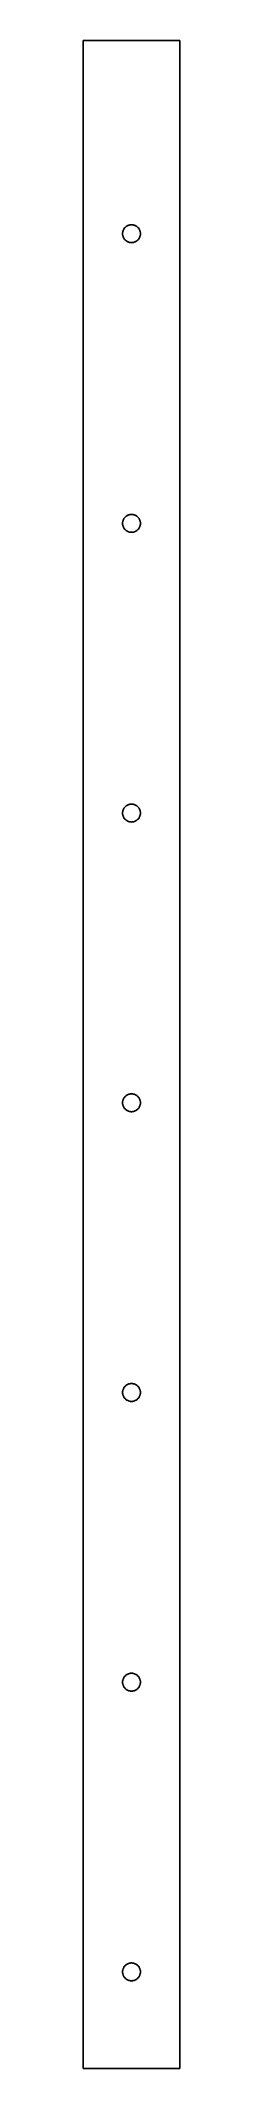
# Model space of a CAD drawing. Header units: metres. Extents: x 0 to 10, y 0 to 210.
import ezdxf

# ---------------------------------------------------------------- set-up
doc = ezdxf.new("R2010")
doc.units = ezdxf.units.M

msp = doc.modelspace()

# ---------------------------------------------------------------- linework, layer by layer
for p, q in [((10, 210), (0, 210)), ((0, 210), (0, 0)), ((10, 0), (10, 210)), ((4.075, 190), (4.07681, 190.058)), ((4.07681, 189.942), (4.075, 190)), ((4.07681, 190.058), (4.08229, 190.116)), ((4.08229, 189.884), (4.07681, 189.942)), ((4.08229, 190.116), (4.09137, 190.173)), ((4.09137, 189.827), (4.08229, 189.884)), ((4.09137, 190.173), (4.10405, 190.23)), ((4.10405, 189.77), (4.09137, 189.827)), ((4.10405, 190.23), (4.12027, 190.286)), ((4.12027, 189.714), (4.10405, 189.77)), ((4.12027, 190.286), (4.13995, 190.341)), ((4.13995, 189.659), (4.12027, 189.714)), ((4.13995, 190.341), (4.16302, 190.394)), ((4.16302, 189.606), (4.13995, 189.659)), ((4.16302, 190.394), (4.18941, 190.446)), ((4.18941, 189.554), (4.16302, 189.606)), ((4.18941, 190.446), (4.21899, 190.496)), ((4.21899, 189.504), (4.18941, 189.554)), ((4.21899, 190.496), (4.25165, 190.544)), ((4.25165, 189.456), (4.21899, 189.504)), ((4.25165, 190.544), (4.28726, 190.59)), ((4.28726, 189.41), (4.25165, 189.456)), ((4.28726, 190.59), (4.3257, 190.633)), ((4.3257, 189.367), (4.28726, 189.41)), ((4.3257, 190.633), (4.36679, 190.674)), ((4.36679, 189.326), (4.3257, 189.367)), ((4.36679, 190.674), (4.41037, 190.713)), ((4.41037, 189.287), (4.36679, 189.326)), ((4.41037, 190.713), (4.45628, 190.748)), ((4.45628, 189.252), (4.41037, 189.287)), ((4.45628, 190.748), (4.50435, 190.781)), ((4.50435, 189.219), (4.45628, 189.252)), ((4.50435, 190.781), (4.55437, 190.811)), ((4.55437, 189.189), (4.50435, 189.219)), ((4.55437, 190.811), (4.60614, 190.837)), ((4.60614, 189.163), (4.55437, 189.189)), ((4.60614, 190.837), (4.65947, 190.86)), ((4.65947, 189.14), (4.60614, 189.163)), ((4.65947, 190.86), (4.71416, 190.88)), ((4.71416, 189.12), (4.65947, 189.14)), ((4.71416, 190.88), (4.76996, 190.896)), ((4.76996, 189.104), (4.71416, 189.12)), ((4.76996, 190.896), (4.82666, 190.909)), ((4.82666, 189.091), (4.76996, 189.104)), ((4.82666, 190.909), (4.88406, 190.918)), ((4.88406, 189.082), (4.82666, 189.091)), ((4.88406, 190.918), (4.94191, 190.923)), ((4.94191, 189.077), (4.88406, 189.082)), ((4.94191, 190.923), (5, 190.925)), ((5, 189.075), (4.94191, 189.077)), ((5, 190.925), (5.05807, 190.923)), ((5.05807, 189.077), (5, 189.075)), ((5.05807, 190.923), (5.11592, 190.918)), ((5.11592, 189.082), (5.05807, 189.077)), ((5.11592, 190.918), (5.17332, 190.909)), ((5.17332, 189.091), (5.11592, 189.082)), ((5.17332, 190.909), (5.23003, 190.896)), ((5.23003, 189.104), (5.17332, 189.091)), ((5.23003, 190.896), (5.28583, 190.88)), ((5.28583, 189.12), (5.23003, 189.104)), ((5.28583, 190.88), (5.34052, 190.86)), ((5.34052, 189.14), (5.28583, 189.12)), ((5.34052, 190.86), (5.39384, 190.837)), ((5.39384, 189.163), (5.34052, 189.14)), ((5.39384, 190.837), (5.44562, 190.811)), ((5.44562, 189.189), (5.39384, 189.163)), ((5.44562, 190.811), (5.49564, 190.781)), ((5.49564, 189.219), (5.44562, 189.189)), ((5.49564, 190.781), (5.5437, 190.748)), ((5.5437, 189.252), (5.49564, 189.219)), ((5.5437, 190.748), (5.58961, 190.713)), ((5.58961, 189.287), (5.5437, 189.252)), ((5.58961, 190.713), (5.63319, 190.674)), ((5.63319, 189.326), (5.58961, 189.287)), ((5.63319, 190.674), (5.67429, 190.633)), ((5.67429, 189.367), (5.63319, 189.326)), ((5.67429, 190.633), (5.71272, 190.59)), ((5.71272, 189.41), (5.67429, 189.367)), ((5.71272, 190.59), (5.74834, 190.544)), ((5.74834, 189.456), (5.71272, 189.41)), ((5.74834, 190.544), (5.78099, 190.496)), ((5.78099, 189.504), (5.74834, 189.456)), ((5.78099, 190.496), (5.81058, 190.446)), ((5.81058, 189.554), (5.78099, 189.504)), ((5.81058, 190.446), (5.83696, 190.394)), ((5.83696, 189.606), (5.81058, 189.554)), ((5.83696, 190.394), (5.86003, 190.341)), ((5.86003, 189.659), (5.83696, 189.606)), ((5.86003, 190.341), (5.87971, 190.286)), ((5.87971, 189.714), (5.86003, 189.659)), ((5.87971, 190.286), (5.89594, 190.23)), ((5.89594, 189.77), (5.87971, 189.714)), ((5.89594, 190.23), (5.90862, 190.173)), ((5.90862, 189.827), (5.89594, 189.77)), ((5.90862, 190.173), (5.91769, 190.116)), ((5.91769, 189.884), (5.90862, 189.827)), ((5.91769, 190.116), (5.92317, 190.058)), ((5.92317, 189.942), (5.91769, 189.884)), ((5.92317, 190.058), (5.92499, 190)), ((5.92499, 190), (5.92317, 189.942)), ((4.075, 160), (4.07681, 160.058)), ((4.07681, 159.942), (4.075, 160)), ((4.07681, 160.058), (4.08229, 160.116)), ((4.08229, 159.884), (4.07681, 159.942)), ((4.08229, 160.116), (4.09137, 160.173)), ((4.09137, 159.827), (4.08229, 159.884)), ((4.09137, 160.173), (4.10405, 160.23)), ((4.10405, 159.77), (4.09137, 159.827)), ((4.10405, 160.23), (4.12027, 160.286)), ((4.12027, 159.714), (4.10405, 159.77)), ((4.12027, 160.286), (4.13995, 160.341)), ((4.13995, 159.659), (4.12027, 159.714)), ((4.13995, 160.341), (4.16302, 160.394)), ((4.16302, 159.606), (4.13995, 159.659)), ((4.16302, 160.394), (4.18941, 160.446)), ((4.18941, 159.554), (4.16302, 159.606)), ((4.18941, 160.446), (4.21899, 160.496)), ((4.21899, 160.496), (4.25165, 160.544)), ((4.25165, 160.544), (4.28726, 160.59)), ((4.28726, 160.59), (4.3257, 160.633)), ((4.3257, 160.633), (4.36679, 160.674)), ((4.36679, 160.674), (4.41037, 160.713)), ((4.41037, 160.713), (4.45628, 160.748)), ((4.45628, 160.748), (4.50435, 160.781)), ((4.50435, 160.781), (4.55437, 160.811)), ((4.55437, 160.811), (4.60614, 160.837)), ((4.60614, 160.837), (4.65947, 160.86)), ((4.65947, 160.86), (4.71416, 160.88)), ((4.71416, 160.88), (4.76996, 160.896)), ((4.76996, 160.896), (4.82666, 160.909)), ((4.82666, 160.909), (4.88406, 160.918)), ((4.88406, 160.918), (4.94191, 160.923)), ((4.94191, 160.923), (5, 160.925)), ((5, 160.925), (5.05807, 160.923)), ((5.05807, 160.923), (5.11592, 160.918)), ((5.11592, 160.918), (5.17332, 160.909)), ((5.17332, 160.909), (5.23003, 160.896)), ((5.23003, 160.896), (5.28583, 160.88)), ((5.28583, 160.88), (5.34052, 160.86)), ((5.34052, 160.86), (5.39384, 160.837)), ((5.39384, 160.837), (5.44562, 160.811)), ((5.44562, 160.811), (5.49564, 160.781)), ((5.49564, 160.781), (5.5437, 160.748)), ((5.5437, 160.748), (5.58961, 160.713)), ((5.58961, 160.713), (5.63319, 160.674)), ((5.63319, 160.674), (5.67429, 160.633)), ((5.67429, 160.633), (5.71272, 160.59)), ((5.71272, 160.59), (5.74834, 160.544)), ((5.74834, 160.544), (5.78099, 160.496)), ((5.78099, 160.496), (5.81058, 160.446)), ((5.81058, 160.446), (5.83696, 160.394)), ((5.83696, 159.606), (5.81058, 159.554)), ((5.83696, 160.394), (5.86003, 160.341)), ((5.86003, 159.659), (5.83696, 159.606)), ((5.86003, 160.341), (5.87971, 160.286)), ((5.87971, 159.714), (5.86003, 159.659)), ((5.87971, 160.286), (5.89594, 160.23)), ((5.89594, 159.77), (5.87971, 159.714)), ((5.89594, 160.23), (5.90862, 160.173)), ((5.90862, 159.827), (5.89594, 159.77)), ((5.90862, 160.173), (5.91769, 160.116)), ((5.91769, 159.884), (5.90862, 159.827)), ((5.91769, 160.116), (5.92317, 160.058)), ((5.92317, 159.942), (5.91769, 159.884)), ((5.92317, 160.058), (5.92499, 160)), ((5.92499, 160), (5.92317, 159.942)), ((4.21899, 159.504), (4.18941, 159.554)), ((4.25165, 159.456), (4.21899, 159.504)), ((4.28726, 159.41), (4.25165, 159.456)), ((4.3257, 159.367), (4.28726, 159.41)), ((4.36679, 159.326), (4.3257, 159.367)), ((4.41037, 159.287), (4.36679, 159.326)), ((4.45628, 159.252), (4.41037, 159.287)), ((4.50435, 159.219), (4.45628, 159.252)), ((4.55437, 159.189), (4.50435, 159.219)), ((4.60614, 159.163), (4.55437, 159.189)), ((4.65947, 159.14), (4.60614, 159.163)), ((4.71416, 159.12), (4.65947, 159.14)), ((4.76996, 159.104), (4.71416, 159.12)), ((4.82666, 159.091), (4.76996, 159.104)), ((4.88406, 159.082), (4.82666, 159.091)), ((4.94191, 159.077), (4.88406, 159.082)), ((5, 159.075), (4.94191, 159.077)), ((5.05807, 159.077), (5, 159.075)), ((5.11592, 159.082), (5.05807, 159.077)), ((5.17332, 159.091), (5.11592, 159.082)), ((5.23003, 159.104), (5.17332, 159.091)), ((5.28583, 159.12), (5.23003, 159.104)), ((5.34052, 159.14), (5.28583, 159.12)), ((5.39384, 159.163), (5.34052, 159.14)), ((5.44562, 159.189), (5.39384, 159.163)), ((5.49564, 159.219), (5.44562, 159.189)), ((5.5437, 159.252), (5.49564, 159.219)), ((5.58961, 159.287), (5.5437, 159.252)), ((5.63319, 159.326), (5.58961, 159.287)), ((5.67429, 159.367), (5.63319, 159.326)), ((5.71272, 159.41), (5.67429, 159.367)), ((5.74834, 159.456), (5.71272, 159.41)), ((5.78099, 159.504), (5.74834, 159.456)), ((5.81058, 159.554), (5.78099, 159.504)), ((4.09137, 130.173), (4.10405, 130.23)), ((4.10405, 130.23), (4.12027, 130.286)), ((4.12027, 130.286), (4.13995, 130.341)), ((4.13995, 130.341), (4.16302, 130.394)), ((4.16302, 130.394), (4.18941, 130.446)), ((4.18941, 130.446), (4.21899, 130.496)), ((4.21899, 130.496), (4.25165, 130.544)), ((4.25165, 130.544), (4.28726, 130.59)), ((4.28726, 130.59), (4.3257, 130.633)), ((4.3257, 130.633), (4.36679, 130.674)), ((4.36679, 130.674), (4.41037, 130.713)), ((4.41037, 130.713), (4.45628, 130.748)), ((4.45628, 130.748), (4.50435, 130.781)), ((4.50435, 130.781), (4.55437, 130.811)), ((4.55437, 130.811), (4.60614, 130.837)), ((4.60614, 130.837), (4.65947, 130.86)), ((4.65947, 130.86), (4.71416, 130.88)), ((4.71416, 130.88), (4.76996, 130.896)), ((4.76996, 130.896), (4.82666, 130.909)), ((4.82666, 130.909), (4.88406, 130.918)), ((4.88406, 130.918), (4.94191, 130.923)), ((4.94191, 130.923), (5, 130.925)), ((5, 130.925), (5.05807, 130.923)), ((5.05807, 130.923), (5.11592, 130.918)), ((5.11592, 130.918), (5.17332, 130.909)), ((5.17332, 130.909), (5.23003, 130.896)), ((5.23003, 130.896), (5.28583, 130.88)), ((5.28583, 130.88), (5.34052, 130.86)), ((5.34052, 130.86), (5.39384, 130.837)), ((5.39384, 130.837), (5.44562, 130.811)), ((5.44562, 130.811), (5.49564, 130.781)), ((5.49564, 130.781), (5.5437, 130.748)), ((5.5437, 130.748), (5.58961, 130.713)), ((5.58961, 130.713), (5.63319, 130.674)), ((5.63319, 130.674), (5.67429, 130.633)), ((5.67429, 130.633), (5.71272, 130.59)), ((5.71272, 130.59), (5.74834, 130.544)), ((5.74834, 130.544), (5.78099, 130.496)), ((5.78099, 130.496), (5.81058, 130.446)), ((5.81058, 130.446), (5.83696, 130.394)), ((5.83696, 130.394), (5.86003, 130.341)), ((5.86003, 130.341), (5.87971, 130.286)), ((5.87971, 130.286), (5.89594, 130.23)), ((5.89594, 130.23), (5.90862, 130.173)), ((4.075, 130), (4.07681, 130.058)), ((4.07681, 129.942), (4.075, 130)), ((4.07681, 130.058), (4.08229, 130.116)), ((4.08229, 129.884), (4.07681, 129.942)), ((4.08229, 130.116), (4.09137, 130.173)), ((4.09137, 129.827), (4.08229, 129.884)), ((4.10405, 129.77), (4.09137, 129.827)), ((4.12027, 129.714), (4.10405, 129.77)), ((4.13995, 129.659), (4.12027, 129.714)), ((4.16302, 129.606), (4.13995, 129.659)), ((4.18941, 129.554), (4.16302, 129.606)), ((4.21899, 129.504), (4.18941, 129.554)), ((4.25165, 129.456), (4.21899, 129.504)), ((4.28726, 129.41), (4.25165, 129.456)), ((4.3257, 129.367), (4.28726, 129.41)), ((4.36679, 129.326), (4.3257, 129.367)), ((4.41037, 129.287), (4.36679, 129.326)), ((4.45628, 129.252), (4.41037, 129.287)), ((4.50435, 129.219), (4.45628, 129.252)), ((4.55437, 129.189), (4.50435, 129.219)), ((4.60614, 129.163), (4.55437, 129.189)), ((4.65947, 129.14), (4.60614, 129.163)), ((4.71416, 129.12), (4.65947, 129.14)), ((4.76996, 129.104), (4.71416, 129.12)), ((4.82666, 129.091), (4.76996, 129.104)), ((4.88406, 129.082), (4.82666, 129.091)), ((4.94191, 129.077), (4.88406, 129.082)), ((5, 129.075), (4.94191, 129.077)), ((5.05807, 129.077), (5, 129.075)), ((5.11592, 129.082), (5.05807, 129.077)), ((5.17332, 129.091), (5.11592, 129.082)), ((5.23003, 129.104), (5.17332, 129.091)), ((5.28583, 129.12), (5.23003, 129.104)), ((5.34052, 129.14), (5.28583, 129.12)), ((5.39384, 129.163), (5.34052, 129.14)), ((5.44562, 129.189), (5.39384, 129.163)), ((5.49564, 129.219), (5.44562, 129.189)), ((5.5437, 129.252), (5.49564, 129.219)), ((5.58961, 129.287), (5.5437, 129.252)), ((5.63319, 129.326), (5.58961, 129.287)), ((5.67429, 129.367), (5.63319, 129.326)), ((5.71272, 129.41), (5.67429, 129.367)), ((5.74834, 129.456), (5.71272, 129.41)), ((5.78099, 129.504), (5.74834, 129.456)), ((5.81058, 129.554), (5.78099, 129.504)), ((5.83696, 129.606), (5.81058, 129.554)), ((5.86003, 129.659), (5.83696, 129.606)), ((5.87971, 129.714), (5.86003, 129.659)), ((5.89594, 129.77), (5.87971, 129.714)), ((5.90862, 129.827), (5.89594, 129.77)), ((5.90862, 130.173), (5.91769, 130.116)), ((5.91769, 129.884), (5.90862, 129.827)), ((5.91769, 130.116), (5.92317, 130.058)), ((5.92317, 129.942), (5.91769, 129.884)), ((5.92317, 130.058), (5.92499, 130)), ((5.92499, 130), (5.92317, 129.942)), ((4.50435, 100.781), (4.55437, 100.811)), ((4.55437, 100.811), (4.60614, 100.837)), ((4.60614, 100.837), (4.65947, 100.86)), ((4.65947, 100.86), (4.71416, 100.88)), ((4.71416, 100.88), (4.76996, 100.896)), ((4.76996, 100.896), (4.82666, 100.909)), ((4.82666, 100.909), (4.88406, 100.918)), ((4.88406, 100.918), (4.94191, 100.923)), ((4.94191, 100.923), (5, 100.925)), ((5, 100.925), (5.05807, 100.923)), ((5.05807, 100.923), (5.11592, 100.918)), ((5.11592, 100.918), (5.17332, 100.909)), ((5.17332, 100.909), (5.23003, 100.896)), ((5.23003, 100.896), (5.28583, 100.88)), ((5.28583, 100.88), (5.34052, 100.86)), ((5.34052, 100.86), (5.39384, 100.837)), ((5.39384, 100.837), (5.44562, 100.811)), ((5.44562, 100.811), (5.49564, 100.781)), ((4.075, 100), (4.07681, 100.058)), ((4.07681, 99.9419), (4.075, 100)), ((4.07681, 100.058), (4.08229, 100.116)), ((4.08229, 99.8841), (4.07681, 99.9419)), ((4.08229, 100.116), (4.09137, 100.173)), ((4.09137, 99.8267), (4.08229, 99.8841)), ((4.09137, 100.173), (4.10405, 100.23)), ((4.10405, 99.77), (4.09137, 99.8267)), ((4.10405, 100.23), (4.12027, 100.286)), ((4.12027, 99.7142), (4.10405, 99.77)), ((4.12027, 100.286), (4.13995, 100.341)), ((4.13995, 99.6595), (4.12027, 99.7142)), ((4.13995, 100.341), (4.16302, 100.394)), ((4.16302, 99.6061), (4.13995, 99.6595)), ((4.16302, 100.394), (4.18941, 100.446)), ((4.18941, 99.5544), (4.16302, 99.6061)), ((4.18941, 100.446), (4.21899, 100.496)), ((4.21899, 99.5043), (4.18941, 99.5544)), ((4.21899, 100.496), (4.25165, 100.544)), ((4.25165, 99.4563), (4.21899, 99.5043)), ((4.25165, 100.544), (4.28726, 100.59)), ((4.28726, 99.4104), (4.25165, 99.4563)), ((4.28726, 100.59), (4.3257, 100.633)), ((4.3257, 99.3668), (4.28726, 99.4104)), ((4.3257, 100.633), (4.36679, 100.674)), ((4.36679, 99.3257), (4.3257, 99.3668)), ((4.36679, 100.674), (4.41037, 100.713)), ((4.41037, 99.2873), (4.36679, 99.3257)), ((4.41037, 100.713), (4.45628, 100.748)), ((4.45628, 99.2516), (4.41037, 99.2873)), ((4.45628, 100.748), (4.50435, 100.781)), ((4.50435, 99.219), (4.45628, 99.2516)), ((4.55437, 99.1894), (4.50435, 99.219)), ((4.60614, 99.163), (4.55437, 99.1894)), ((4.65947, 99.14), (4.60614, 99.163)), ((4.71416, 99.1203), (4.65947, 99.14)), ((4.76996, 99.104), (4.71416, 99.1203)), ((4.82666, 99.0914), (4.76996, 99.104)), ((4.88406, 99.0823), (4.82666, 99.0914)), ((4.94191, 99.0768), (4.88406, 99.0823)), ((5, 99.075), (4.94191, 99.0768)), ((5.05807, 99.0768), (5, 99.075)), ((5.11592, 99.0823), (5.05807, 99.0768)), ((5.17332, 99.0914), (5.11592, 99.0823)), ((5.23003, 99.104), (5.17332, 99.0914)), ((5.28583, 99.1203), (5.23003, 99.104)), ((5.34052, 99.14), (5.28583, 99.1203)), ((5.39384, 99.163), (5.34052, 99.14)), ((5.44562, 99.1894), (5.39384, 99.163)), ((5.49564, 99.219), (5.44562, 99.1894)), ((5.49564, 100.781), (5.5437, 100.748)), ((5.5437, 99.2516), (5.49564, 99.219)), ((5.5437, 100.748), (5.58961, 100.713)), ((5.58961, 99.2873), (5.5437, 99.2516)), ((5.58961, 100.713), (5.63319, 100.674)), ((5.63319, 99.3257), (5.58961, 99.2873)), ((5.63319, 100.674), (5.67429, 100.633)), ((5.67429, 99.3668), (5.63319, 99.3257)), ((5.67429, 100.633), (5.71272, 100.59)), ((5.71272, 99.4104), (5.67429, 99.3668)), ((5.71272, 100.59), (5.74834, 100.544)), ((5.74834, 99.4563), (5.71272, 99.4104)), ((5.74834, 100.544), (5.78099, 100.496)), ((5.78099, 99.5043), (5.74834, 99.4563)), ((5.78099, 100.496), (5.81058, 100.446)), ((5.81058, 99.5544), (5.78099, 99.5043)), ((5.81058, 100.446), (5.83696, 100.394)), ((5.83696, 99.6061), (5.81058, 99.5544)), ((5.83696, 100.394), (5.86003, 100.341)), ((5.86003, 99.6595), (5.83696, 99.6061)), ((5.86003, 100.341), (5.87971, 100.286)), ((5.87971, 99.7142), (5.86003, 99.6595)), ((5.87971, 100.286), (5.89594, 100.23)), ((5.89594, 99.77), (5.87971, 99.7142)), ((5.89594, 100.23), (5.90862, 100.173)), ((5.90862, 99.8267), (5.89594, 99.77)), ((5.90862, 100.173), (5.91769, 100.116)), ((5.91769, 99.8841), (5.90862, 99.8267)), ((5.91769, 100.116), (5.92317, 100.058)), ((5.92317, 99.9419), (5.91769, 99.8841)), ((5.92317, 100.058), (5.92499, 100)), ((5.92499, 100), (5.92317, 99.9419)), ((4.075, 70), (4.07681, 70.0581)), ((4.07681, 69.9419), (4.075, 70)), ((4.07681, 70.0581), (4.08229, 70.1159)), ((4.08229, 69.8841), (4.07681, 69.9419)), ((4.08229, 70.1159), (4.09137, 70.1733)), ((4.09137, 69.8267), (4.08229, 69.8841)), ((4.09137, 70.1733), (4.10405, 70.23)), ((4.10405, 69.77), (4.09137, 69.8267)), ((4.10405, 70.23), (4.12027, 70.2858)), ((4.12027, 69.7142), (4.10405, 69.77)), ((4.12027, 70.2858), (4.13995, 70.3405)), ((4.13995, 69.6595), (4.12027, 69.7142)), ((4.13995, 70.3405), (4.16302, 70.3938)), ((4.16302, 69.6061), (4.13995, 69.6595)), ((4.16302, 70.3938), (4.18941, 70.4456)), ((4.18941, 69.5544), (4.16302, 69.6061)), ((4.18941, 70.4456), (4.21899, 70.4956)), ((4.21899, 69.5043), (4.18941, 69.5544)), ((4.21899, 70.4956), (4.25165, 70.5437)), ((4.25165, 69.4563), (4.21899, 69.5043)), ((4.25165, 70.5437), (4.28726, 70.5896)), ((4.28726, 69.4104), (4.25165, 69.4563)), ((4.28726, 70.5896), (4.3257, 70.6332)), ((4.3257, 69.3668), (4.28726, 69.4104)), ((4.3257, 70.6332), (4.36679, 70.6743)), ((4.36679, 69.3257), (4.3257, 69.3668)), ((4.36679, 70.6743), (4.41037, 70.7127)), ((4.41037, 69.2873), (4.36679, 69.3257)), ((4.41037, 70.7127), (4.45628, 70.7483)), ((4.45628, 70.7483), (4.50435, 70.781)), ((4.50435, 70.781), (4.55437, 70.8106)), ((4.55437, 70.8106), (4.60614, 70.837)), ((4.60614, 70.837), (4.65947, 70.86)), ((4.65947, 70.86), (4.71416, 70.8797)), ((4.71416, 70.8797), (4.76996, 70.8959)), ((4.76996, 70.8959), (4.82666, 70.9086)), ((4.82666, 70.9086), (4.88406, 70.9177)), ((4.88406, 70.9177), (4.94191, 70.9232)), ((4.94191, 70.9232), (5, 70.925)), ((5, 70.925), (5.05807, 70.9232)), ((5.05807, 70.9232), (5.11592, 70.9177)), ((5.11592, 70.9177), (5.17332, 70.9086)), ((5.17332, 70.9086), (5.23003, 70.8959)), ((5.23003, 70.8959), (5.28583, 70.8797)), ((5.28583, 70.8797), (5.34052, 70.86)), ((5.34052, 70.86), (5.39384, 70.837)), ((5.39384, 70.837), (5.44562, 70.8106)), ((5.44562, 70.8106), (5.49564, 70.781)), ((5.49564, 70.781), (5.5437, 70.7483)), ((5.5437, 70.7483), (5.58961, 70.7127)), ((5.58961, 70.7127), (5.63319, 70.6743)), ((5.63319, 69.3257), (5.58961, 69.2873)), ((5.63319, 70.6743), (5.67429, 70.6332)), ((5.67429, 69.3668), (5.63319, 69.3257)), ((5.67429, 70.6332), (5.71272, 70.5896)), ((5.71272, 69.4104), (5.67429, 69.3668)), ((5.71272, 70.5896), (5.74834, 70.5437)), ((5.74834, 69.4563), (5.71272, 69.4104)), ((5.74834, 70.5437), (5.78099, 70.4956)), ((5.78099, 69.5043), (5.74834, 69.4563)), ((5.78099, 70.4956), (5.81058, 70.4456)), ((5.81058, 69.5544), (5.78099, 69.5043)), ((5.81058, 70.4456), (5.83696, 70.3938)), ((5.83696, 69.6061), (5.81058, 69.5544)), ((5.83696, 70.3938), (5.86003, 70.3405)), ((5.86003, 69.6595), (5.83696, 69.6061)), ((5.86003, 70.3405), (5.87971, 70.2858)), ((5.87971, 69.7142), (5.86003, 69.6595)), ((5.87971, 70.2858), (5.89594, 70.23)), ((5.89594, 69.77), (5.87971, 69.7142)), ((5.89594, 70.23), (5.90862, 70.1733)), ((5.90862, 69.8267), (5.89594, 69.77)), ((5.90862, 70.1733), (5.91769, 70.1159)), ((5.91769, 69.8841), (5.90862, 69.8267)), ((5.91769, 70.1159), (5.92317, 70.0581)), ((5.92317, 69.9419), (5.91769, 69.8841)), ((5.92317, 70.0581), (5.92499, 70)), ((5.92499, 70), (5.92317, 69.9419)), ((4.45628, 69.2516), (4.41037, 69.2873)), ((4.50435, 69.219), (4.45628, 69.2516)), ((4.55437, 69.1894), (4.50435, 69.219)), ((4.60614, 69.163), (4.55437, 69.1894)), ((4.65947, 69.14), (4.60614, 69.163)), ((4.71416, 69.1203), (4.65947, 69.14)), ((4.76996, 69.104), (4.71416, 69.1203)), ((4.82666, 69.0914), (4.76996, 69.104)), ((4.88406, 69.0823), (4.82666, 69.0914)), ((4.94191, 69.0768), (4.88406, 69.0823)), ((5, 69.075), (4.94191, 69.0768)), ((5.05807, 69.0768), (5, 69.075)), ((5.11592, 69.0823), (5.05807, 69.0768)), ((5.17332, 69.0914), (5.11592, 69.0823)), ((5.23003, 69.104), (5.17332, 69.0914)), ((5.28583, 69.1203), (5.23003, 69.104)), ((5.34052, 69.14), (5.28583, 69.1203)), ((5.39384, 69.163), (5.34052, 69.14)), ((5.44562, 69.1894), (5.39384, 69.163)), ((5.49564, 69.219), (5.44562, 69.1894)), ((5.5437, 69.2516), (5.49564, 69.219)), ((5.58961, 69.2873), (5.5437, 69.2516)), ((4.075, 40), (4.07681, 40.0581)), ((4.07681, 39.9419), (4.075, 40)), ((4.07681, 40.0581), (4.08229, 40.1159)), ((4.08229, 39.8841), (4.07681, 39.9419)), ((4.08229, 40.1159), (4.09137, 40.1733)), ((4.09137, 40.1733), (4.10405, 40.23)), ((4.10405, 40.23), (4.12027, 40.2858)), ((4.12027, 40.2858), (4.13995, 40.3405)), ((4.13995, 40.3405), (4.16302, 40.3938)), ((4.16302, 40.3938), (4.18941, 40.4456)), ((4.18941, 40.4456), (4.21899, 40.4956)), ((4.21899, 40.4956), (4.25165, 40.5437)), ((4.25165, 40.5437), (4.28726, 40.5896)), ((4.28726, 40.5896), (4.3257, 40.6332)), ((4.3257, 40.6332), (4.36679, 40.6743)), ((4.36679, 40.6743), (4.41037, 40.7127)), ((4.41037, 40.7127), (4.45628, 40.7483)), ((4.45628, 40.7483), (4.50435, 40.781)), ((4.50435, 40.781), (4.55437, 40.8106)), ((4.55437, 40.8106), (4.60614, 40.837)), ((4.60614, 40.837), (4.65947, 40.86)), ((4.65947, 40.86), (4.71416, 40.8797)), ((4.71416, 40.8797), (4.76996, 40.8959)), ((4.76996, 40.8959), (4.82666, 40.9086)), ((4.82666, 40.9086), (4.88406, 40.9177)), ((4.88406, 40.9177), (4.94191, 40.9232)), ((4.94191, 40.9232), (5, 40.925)), ((5, 40.925), (5.05807, 40.9232)), ((5.05807, 40.9232), (5.11592, 40.9177)), ((5.11592, 40.9177), (5.17332, 40.9086)), ((5.17332, 40.9086), (5.23003, 40.8959)), ((5.23003, 40.8959), (5.28583, 40.8797)), ((5.28583, 40.8797), (5.34052, 40.86)), ((5.34052, 40.86), (5.39384, 40.837)), ((5.39384, 40.837), (5.44562, 40.8106)), ((5.44562, 40.8106), (5.49564, 40.781)), ((5.49564, 40.781), (5.5437, 40.7483)), ((5.5437, 40.7483), (5.58961, 40.7127)), ((5.58961, 40.7127), (5.63319, 40.6743)), ((5.63319, 40.6743), (5.67429, 40.6332)), ((5.67429, 40.6332), (5.71272, 40.5896)), ((5.71272, 40.5896), (5.74834, 40.5437)), ((5.74834, 40.5437), (5.78099, 40.4956)), ((5.78099, 40.4956), (5.81058, 40.4456)), ((5.81058, 40.4456), (5.83696, 40.3938)), ((5.83696, 40.3938), (5.86003, 40.3405)), ((5.86003, 40.3405), (5.87971, 40.2858)), ((5.87971, 40.2858), (5.89594, 40.23)), ((5.89594, 40.23), (5.90862, 40.1733)), ((5.90862, 40.1733), (5.91769, 40.1159)), ((5.91769, 40.1159), (5.92317, 40.0581)), ((5.92317, 39.9419), (5.91769, 39.8841)), ((5.92317, 40.0581), (5.92499, 40)), ((5.92499, 40), (5.92317, 39.9419)), ((4.09137, 39.8267), (4.08229, 39.8841)), ((4.10405, 39.77), (4.09137, 39.8267)), ((4.12027, 39.7142), (4.10405, 39.77)), ((4.13995, 39.6595), (4.12027, 39.7142)), ((4.16302, 39.6061), (4.13995, 39.6595)), ((4.18941, 39.5544), (4.16302, 39.6061)), ((4.21899, 39.5043), (4.18941, 39.5544)), ((4.25165, 39.4563), (4.21899, 39.5043)), ((4.28726, 39.4104), (4.25165, 39.4563)), ((4.3257, 39.3668), (4.28726, 39.4104)), ((4.36679, 39.3257), (4.3257, 39.3668)), ((4.41037, 39.2873), (4.36679, 39.3257)), ((4.45628, 39.2516), (4.41037, 39.2873)), ((4.50435, 39.219), (4.45628, 39.2516)), ((4.55437, 39.1894), (4.50435, 39.219)), ((4.60614, 39.163), (4.55437, 39.1894)), ((4.65947, 39.14), (4.60614, 39.163)), ((4.71416, 39.1203), (4.65947, 39.14)), ((4.76996, 39.104), (4.71416, 39.1203)), ((4.82666, 39.0914), (4.76996, 39.104)), ((4.88406, 39.0823), (4.82666, 39.0914)), ((4.94191, 39.0768), (4.88406, 39.0823)), ((5, 39.075), (4.94191, 39.0768)), ((5.05807, 39.0768), (5, 39.075)), ((5.11592, 39.0823), (5.05807, 39.0768)), ((5.17332, 39.0914), (5.11592, 39.0823)), ((5.23003, 39.104), (5.17332, 39.0914)), ((5.28583, 39.1203), (5.23003, 39.104)), ((5.34052, 39.14), (5.28583, 39.1203)), ((5.39384, 39.163), (5.34052, 39.14)), ((5.44562, 39.1894), (5.39384, 39.163)), ((5.49564, 39.219), (5.44562, 39.1894)), ((5.5437, 39.2516), (5.49564, 39.219)), ((5.58961, 39.2873), (5.5437, 39.2516)), ((5.63319, 39.3257), (5.58961, 39.2873)), ((5.67429, 39.3668), (5.63319, 39.3257)), ((5.71272, 39.4104), (5.67429, 39.3668)), ((5.74834, 39.4563), (5.71272, 39.4104)), ((5.78099, 39.5043), (5.74834, 39.4563)), ((5.81058, 39.5544), (5.78099, 39.5043)), ((5.83696, 39.6061), (5.81058, 39.5544)), ((5.86003, 39.6595), (5.83696, 39.6061)), ((5.87971, 39.7142), (5.86003, 39.6595)), ((5.89594, 39.77), (5.87971, 39.7142)), ((5.90862, 39.8267), (5.89594, 39.77)), ((5.91769, 39.8841), (5.90862, 39.8267)), ((4.21899, 10.4956), (4.25165, 10.5437)), ((4.25165, 10.5437), (4.28726, 10.5896)), ((4.28726, 10.5896), (4.3257, 10.6332)), ((4.3257, 10.6332), (4.36679, 10.6743)), ((4.36679, 10.6743), (4.41037, 10.7127)), ((4.41037, 10.7127), (4.45628, 10.7483)), ((4.45628, 10.7483), (4.50435, 10.781)), ((4.50435, 10.781), (4.55437, 10.8106)), ((4.55437, 10.8106), (4.60614, 10.837)), ((4.60614, 10.837), (4.65947, 10.86)), ((4.65947, 10.86), (4.71416, 10.8797)), ((4.71416, 10.8797), (4.76996, 10.8959)), ((4.76996, 10.8959), (4.82666, 10.9086)), ((4.82666, 10.9086), (4.88406, 10.9177)), ((4.88406, 10.9177), (4.94191, 10.9232)), ((4.94191, 10.9232), (5, 10.925)), ((5, 10.925), (5.05807, 10.9232)), ((5.05807, 10.9232), (5.11592, 10.9177)), ((5.11592, 10.9177), (5.17332, 10.9086)), ((5.17332, 10.9086), (5.23003, 10.8959)), ((5.23003, 10.8959), (5.28583, 10.8797)), ((5.28583, 10.8797), (5.34052, 10.86)), ((5.34052, 10.86), (5.39384, 10.837)), ((5.39384, 10.837), (5.44562, 10.8106)), ((5.44562, 10.8106), (5.49564, 10.781)), ((5.49564, 10.781), (5.5437, 10.7483)), ((5.5437, 10.7483), (5.58961, 10.7127)), ((5.58961, 10.7127), (5.63319, 10.6743)), ((5.63319, 10.6743), (5.67429, 10.6332)), ((5.67429, 10.6332), (5.71272, 10.5896)), ((5.71272, 10.5896), (5.74834, 10.5437)), ((5.74834, 10.5437), (5.78099, 10.4956)), ((4.075, 10), (4.07681, 10.0581)), ((4.07681, 9.94191), (4.075, 10)), ((4.07681, 10.0581), (4.08229, 10.1159)), ((4.08229, 9.88406), (4.07681, 9.94191)), ((4.08229, 10.1159), (4.09137, 10.1733)), ((4.09137, 9.82666), (4.08229, 9.88406)), ((4.09137, 10.1733), (4.10405, 10.23)), ((4.10405, 9.76996), (4.09137, 9.82666)), ((4.10405, 10.23), (4.12027, 10.2858)), ((4.12027, 9.71416), (4.10405, 9.76996)), ((4.12027, 10.2858), (4.13995, 10.3405)), ((4.13995, 9.65947), (4.12027, 9.71416)), ((4.13995, 10.3405), (4.16302, 10.3938)), ((4.16302, 9.60614), (4.13995, 9.65947)), ((4.16302, 10.3938), (4.18941, 10.4456)), ((4.18941, 9.55437), (4.16302, 9.60614)), ((4.18941, 10.4456), (4.21899, 10.4956)), ((4.21899, 9.50435), (4.18941, 9.55437)), ((4.25165, 9.45628), (4.21899, 9.50435)), ((4.28726, 9.41037), (4.25165, 9.45628)), ((4.3257, 9.36679), (4.28726, 9.41037)), ((4.36679, 9.3257), (4.3257, 9.36679)), ((4.41037, 9.28726), (4.36679, 9.3257)), ((4.45628, 9.25165), (4.41037, 9.28726)), ((4.50435, 9.21899), (4.45628, 9.25165)), ((4.55437, 9.18941), (4.50435, 9.21899)), ((4.60614, 9.16302), (4.55437, 9.18941)), ((4.65947, 9.13995), (4.60614, 9.16302)), ((4.71416, 9.12027), (4.65947, 9.13995)), ((4.76996, 9.10405), (4.71416, 9.12027)), ((4.82666, 9.09137), (4.76996, 9.10405)), ((4.88406, 9.08229), (4.82666, 9.09137)), ((4.94191, 9.07681), (4.88406, 9.08229)), ((5, 9.075), (4.94191, 9.07681)), ((5.05807, 9.07681), (5, 9.075)), ((5.11592, 9.08229), (5.05807, 9.07681)), ((5.17332, 9.09137), (5.11592, 9.08229)), ((5.23003, 9.10405), (5.17332, 9.09137)), ((5.28583, 9.12027), (5.23003, 9.10405)), ((5.34052, 9.13995), (5.28583, 9.12027)), ((5.39384, 9.16302), (5.34052, 9.13995)), ((5.44562, 9.18941), (5.39384, 9.16302)), ((5.49564, 9.21899), (5.44562, 9.18941)), ((5.5437, 9.25165), (5.49564, 9.21899)), ((5.58961, 9.28726), (5.5437, 9.25165)), ((5.63319, 9.3257), (5.58961, 9.28726)), ((5.67429, 9.36679), (5.63319, 9.3257)), ((5.71272, 9.41037), (5.67429, 9.36679)), ((5.74834, 9.45628), (5.71272, 9.41037)), ((5.78099, 9.50435), (5.74834, 9.45628)), ((5.78099, 10.4956), (5.81058, 10.4456)), ((5.81058, 9.55437), (5.78099, 9.50435)), ((5.81058, 10.4456), (5.83696, 10.3938)), ((5.83696, 9.60614), (5.81058, 9.55437)), ((5.83696, 10.3938), (5.86003, 10.3405)), ((5.86003, 9.65947), (5.83696, 9.60614)), ((5.86003, 10.3405), (5.87971, 10.2858)), ((5.87971, 9.71416), (5.86003, 9.65947)), ((5.87971, 10.2858), (5.89594, 10.23)), ((5.89594, 9.76996), (5.87971, 9.71416)), ((5.89594, 10.23), (5.90862, 10.1733)), ((5.90862, 9.82666), (5.89594, 9.76996)), ((5.90862, 10.1733), (5.91769, 10.1159)), ((5.91769, 9.88406), (5.90862, 9.82666)), ((5.91769, 10.1159), (5.92317, 10.0581)), ((5.92317, 9.94191), (5.91769, 9.88406)), ((5.92317, 10.0581), (5.92499, 10)), ((5.92499, 10), (5.92317, 9.94191)), ((0, 0), (10, 0))]:
    msp.add_line(p, q)

doc.saveas('drawing.dxf')
